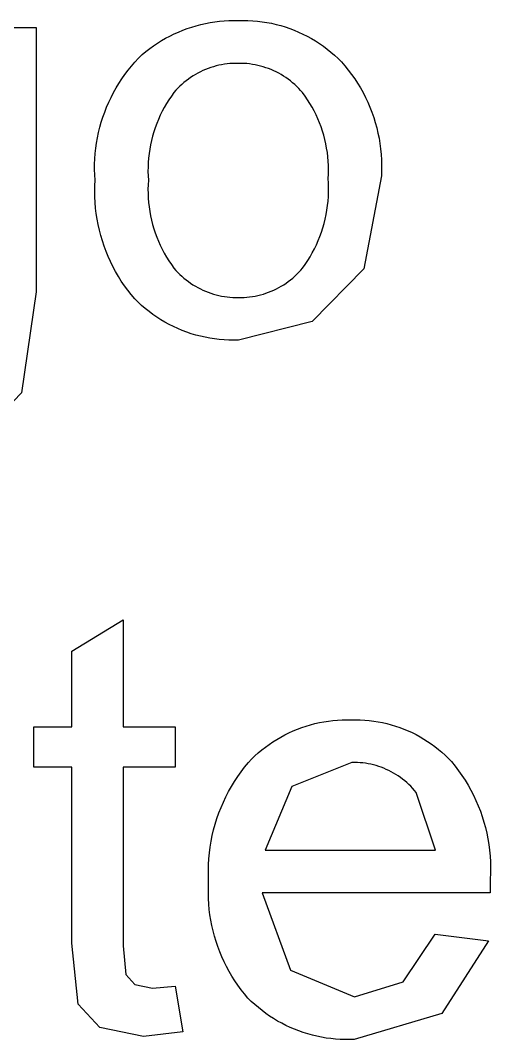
# Model space of a CAD drawing. Header units: inches. Extents: x 0 to 97, y -45 to 96.
# Drawn here: x 54.44 to 56.668, y -33.96 to -29.134 of the extents above; entities that cross this region are included whole.
import ezdxf

# ---------------------------------------------------------------- set-up
doc = ezdxf.new("R2010")
doc.units = ezdxf.units.IN
doc.header["$MEASUREMENT"] = 0
doc.layers.add('Information', color=7, linetype='Continuous', true_color=0x000000)

msp = doc.modelspace()

# ---------------------------------------------------------------- linework, layer by layer
at = {"layer": 'Information'}
for p, q in [((55.2948, -29.1534), (55.3167, -29.1484)), ((55.3167, -29.1484), (55.3388, -29.1442)), ((55.3388, -29.1442), (55.3609, -29.1407)), ((55.3609, -29.1407), (55.3832, -29.138)), ((55.3832, -29.138), (55.4056, -29.1359)), ((55.4056, -29.1359), (55.428, -29.1347)), ((55.428, -29.1347), (55.4504, -29.1342)), ((55.4504, -29.1342), (55.4729, -29.1344)), ((55.4729, -29.1344), (55.4954, -29.134)), ((55.4954, -29.134), (55.518, -29.1344)), ((55.518, -29.1344), (55.5405, -29.1355)), ((55.5405, -29.1355), (55.563, -29.1375)), ((55.563, -29.1375), (55.5854, -29.1402)), ((55.5854, -29.1402), (55.6077, -29.1437)), ((55.6077, -29.1437), (55.6298, -29.1479)), ((55.6298, -29.1479), (55.6518, -29.153)), ((54.2882, -29.1671), (54.5145, -29.1671)), ((54.5145, -29.1671), (54.5145, -30.4186)), ((55.1479, -29.2081), (55.168, -29.1982)), ((55.168, -29.1982), (55.1885, -29.189)), ((55.1885, -29.189), (55.2093, -29.1805)), ((55.2093, -29.1805), (55.2303, -29.1726)), ((55.2303, -29.1726), (55.2516, -29.1655)), ((55.2516, -29.1655), (55.2731, -29.1591)), ((55.2731, -29.1591), (55.2948, -29.1534)), ((55.6518, -29.153), (55.6736, -29.1588)), ((55.6736, -29.1588), (55.6952, -29.1653)), ((55.6952, -29.1653), (55.7165, -29.1726)), ((55.7165, -29.1726), (55.7376, -29.1806)), ((55.7376, -29.1806), (55.7584, -29.1894)), ((55.7584, -29.1894), (55.7789, -29.1988)), ((55.7789, -29.1988), (55.799, -29.209)), ((55.0709, -29.2542), (55.0895, -29.2417)), ((55.0895, -29.2417), (55.1086, -29.2299)), ((55.1086, -29.2299), (55.1281, -29.2186)), ((55.1281, -29.2186), (55.1479, -29.2081)), ((55.799, -29.209), (55.8188, -29.2199)), ((55.8188, -29.2199), (55.8381, -29.2314)), ((55.8381, -29.2314), (55.8571, -29.2436)), ((55.8571, -29.2436), (55.8756, -29.2565)), ((54.9997, -29.3132), (55.0175, -29.2953)), ((55.0175, -29.2953), (55.0349, -29.281)), ((55.0349, -29.281), (55.0526, -29.2673)), ((55.0526, -29.2673), (55.0709, -29.2542)), ((55.8756, -29.2565), (55.8937, -29.27)), ((55.8937, -29.27), (55.9113, -29.2841)), ((55.9113, -29.2841), (55.9284, -29.2989)), ((54.9659, -29.3508), (54.9825, -29.3317)), ((54.9825, -29.3317), (54.9997, -29.3132)), ((55.4065, -29.3418), (55.3934, -29.3441)), ((55.4197, -29.3401), (55.4065, -29.3418)), ((55.433, -29.3388), (55.4197, -29.3401)), ((55.4463, -29.3379), (55.433, -29.3388)), ((55.4596, -29.3375), (55.4463, -29.3379)), ((55.4729, -29.3375), (55.4596, -29.3375)), ((55.4861, -29.3375), (55.4729, -29.3375)), ((55.4994, -29.338), (55.4861, -29.3375)), ((55.5126, -29.3389), (55.4994, -29.338)), ((55.5258, -29.3403), (55.5126, -29.3389)), ((55.5389, -29.3421), (55.5258, -29.3403)), ((55.552, -29.3444), (55.5389, -29.3421)), ((55.9284, -29.2989), (55.9449, -29.3142)), ((55.9449, -29.3142), (55.961, -29.33)), ((55.961, -29.33), (55.9777, -29.3493)), ((54.9202, -29.4113), (54.9348, -29.3906)), ((54.9348, -29.3906), (54.95, -29.3705)), ((54.95, -29.3705), (54.9659, -29.3508)), ((55.2691, -29.3902), (55.2577, -29.397)), ((55.2808, -29.3837), (55.2691, -29.3902)), ((55.2926, -29.3776), (55.2808, -29.3837)), ((55.3046, -29.3719), (55.2926, -29.3776)), ((55.3169, -29.3666), (55.3046, -29.3719)), ((55.3293, -29.3618), (55.3169, -29.3666)), ((55.3418, -29.3574), (55.3293, -29.3618)), ((55.3546, -29.3534), (55.3418, -29.3574)), ((55.3674, -29.3498), (55.3546, -29.3534)), ((55.3803, -29.3467), (55.3674, -29.3498)), ((55.3934, -29.3441), (55.3803, -29.3467)), ((55.565, -29.3471), (55.552, -29.3444)), ((55.5778, -29.3502), (55.565, -29.3471)), ((55.5906, -29.3538), (55.5778, -29.3502)), ((55.6032, -29.3579), (55.5906, -29.3538)), ((55.6157, -29.3623), (55.6032, -29.3579)), ((55.628, -29.3672), (55.6157, -29.3623)), ((55.6402, -29.3725), (55.628, -29.3672)), ((55.6521, -29.3782), (55.6402, -29.3725)), ((55.6639, -29.3843), (55.6521, -29.3782)), ((55.6754, -29.3908), (55.6639, -29.3843)), ((55.6868, -29.3977), (55.6754, -29.3908)), ((55.9777, -29.3493), (55.9938, -29.3692)), ((55.9938, -29.3692), (56.0092, -29.3896)), ((56.0092, -29.3896), (56.0239, -29.4105)), ((54.8933, -29.4541), (54.9064, -29.4325)), ((54.9064, -29.4325), (54.9202, -29.4113)), ((55.2046, -29.4371), (55.1948, -29.4461)), ((55.2147, -29.4283), (55.2046, -29.4371)), ((55.225, -29.42), (55.2147, -29.4283)), ((55.2357, -29.4119), (55.225, -29.42)), ((55.2466, -29.4043), (55.2357, -29.4119)), ((55.2577, -29.397), (55.2466, -29.4043)), ((55.6978, -29.405), (55.6868, -29.3977)), ((55.7087, -29.4126), (55.6978, -29.405)), ((55.7192, -29.4207), (55.7087, -29.4126)), ((55.7295, -29.429), (55.7192, -29.4207)), ((55.7395, -29.4378), (55.7295, -29.429)), ((55.7491, -29.4468), (55.7395, -29.4378)), ((56.0239, -29.4105), (56.0378, -29.4319)), ((56.0378, -29.4319), (56.0511, -29.4538)), ((54.8693, -29.4986), (54.8809, -29.4761)), ((54.8809, -29.4761), (54.8933, -29.4541)), ((55.1675, -29.4752), (55.1551, -29.4923)), ((55.1763, -29.4652), (55.1675, -29.4752)), ((55.1854, -29.4555), (55.1763, -29.4652)), ((55.1948, -29.4461), (55.1854, -29.4555)), ((55.7585, -29.4562), (55.7491, -29.4468)), ((55.7675, -29.4659), (55.7585, -29.4562)), ((55.7762, -29.4759), (55.7675, -29.4659)), ((55.7885, -29.4925), (55.7762, -29.4759)), ((56.0511, -29.4538), (56.0635, -29.4762)), ((56.0635, -29.4762), (56.0752, -29.4989)), ((54.8483, -29.5446), (54.8584, -29.5214)), ((54.8584, -29.5214), (54.8693, -29.4986)), ((55.1322, -29.5276), (55.1216, -29.5459)), ((55.1433, -29.5098), (55.1322, -29.5276)), ((55.1551, -29.4923), (55.1433, -29.5098)), ((55.8002, -29.5096), (55.7885, -29.4925)), ((55.8114, -29.527), (55.8002, -29.5096)), ((55.8219, -29.5448), (55.8114, -29.527)), ((56.0752, -29.4989), (56.0861, -29.522)), ((56.0861, -29.522), (56.0962, -29.5455)), ((54.8306, -29.5919), (54.8391, -29.5681)), ((54.8391, -29.5681), (54.8483, -29.5446)), ((55.1024, -29.5834), (55.0938, -29.6027)), ((55.1117, -29.5645), (55.1024, -29.5834)), ((55.1216, -29.5459), (55.1117, -29.5645)), ((55.8318, -29.563), (55.8219, -29.5448)), ((55.841, -29.5815), (55.8318, -29.563)), ((55.8496, -29.6003), (55.841, -29.5815)), ((56.0962, -29.5455), (56.1055, -29.5693)), ((56.1055, -29.5693), (56.1139, -29.5934)), ((54.8161, -29.6404), (54.8229, -29.616)), ((54.8229, -29.616), (54.8306, -29.5919)), ((55.0859, -29.6222), (55.0786, -29.642)), ((55.0938, -29.6027), (55.0859, -29.6222)), ((55.8576, -29.6194), (55.8496, -29.6003)), ((55.8649, -29.6387), (55.8576, -29.6194)), ((56.1139, -29.5934), (56.1215, -29.6178)), ((56.1215, -29.6178), (56.1283, -29.6425)), ((54.8049, -29.6897), (54.81, -29.6649)), ((54.81, -29.6649), (54.8161, -29.6404)), ((55.072, -29.662), (55.0661, -29.6822)), ((55.0786, -29.642), (55.072, -29.662)), ((55.8715, -29.6583), (55.8649, -29.6387)), ((55.8775, -29.6781), (55.8715, -29.6583)), ((55.8827, -29.6981), (55.8775, -29.6781)), ((56.1283, -29.6425), (56.1343, -29.6674)), ((56.1343, -29.6674), (56.1393, -29.6924)), ((54.797, -29.7396), (54.8005, -29.7146)), ((54.8005, -29.7146), (54.8049, -29.6897)), ((55.0564, -29.7232), (55.0526, -29.744)), ((55.0609, -29.7026), (55.0564, -29.7232)), ((55.0661, -29.6822), (55.0609, -29.7026)), ((55.8873, -29.7183), (55.8827, -29.6981)), ((55.8911, -29.7386), (55.8873, -29.7183)), ((56.1393, -29.6924), (56.1435, -29.7176)), ((56.1435, -29.7176), (56.1469, -29.743)), ((54.7926, -29.79), (54.7944, -29.7648)), ((54.7944, -29.7648), (54.797, -29.7396)), ((55.0495, -29.7648), (55.0471, -29.7858)), ((55.0526, -29.744), (55.0495, -29.7648)), ((55.8943, -29.759), (55.8911, -29.7386)), ((55.8967, -29.7796), (55.8943, -29.759)), ((56.1469, -29.743), (56.1493, -29.7684)), ((56.1493, -29.7684), (56.1509, -29.7939)), ((54.7915, -29.8405), (54.7916, -29.8153)), ((54.7916, -29.8153), (54.7926, -29.79)), ((55.0455, -29.8068), (55.0446, -29.8278)), ((55.0471, -29.7858), (55.0455, -29.8068)), ((55.8985, -29.8002), (55.8967, -29.7796)), ((55.8995, -29.8209), (55.8985, -29.8002)), ((55.8998, -29.8415), (55.8995, -29.8209)), ((56.1509, -29.7939), (56.1517, -29.8195)), ((56.1517, -29.8195), (56.1515, -29.845)), ((54.7923, -29.8658), (54.7915, -29.8405)), ((54.7939, -29.891), (54.7923, -29.8658)), ((55.0446, -29.8278), (55.0444, -29.8489)), ((55.0444, -29.8489), (55.0449, -29.87)), ((55.0449, -29.87), (55.0462, -29.891)), ((55.8982, -29.8829), (55.8994, -29.8622)), ((55.8994, -29.8622), (55.8998, -29.8415)), ((56.1505, -29.8706), (56.0666, -30.3103)), ((56.1515, -29.845), (56.1505, -29.8706)), ((54.7922, -29.9438), (54.7926, -29.9174)), ((54.7926, -29.9174), (54.7939, -29.891)), ((55.0449, -29.9121), (55.0444, -29.9332)), ((55.0462, -29.891), (55.0449, -29.9121)), ((55.8996, -29.9043), (55.8982, -29.8829)), ((55.9001, -29.9257), (55.8996, -29.9043)), ((54.7926, -29.9702), (54.7922, -29.9438)), ((54.7939, -29.9966), (54.7926, -29.9702)), ((55.0444, -29.9332), (55.0446, -29.9543)), ((55.0446, -29.9543), (55.0455, -29.9754)), ((55.8975, -29.99), (55.8991, -29.9686)), ((55.8991, -29.9686), (55.9, -29.9472)), ((55.9, -29.9472), (55.9001, -29.9257)), ((54.7962, -30.0229), (54.7939, -29.9966)), ((55.0455, -29.9754), (55.0472, -29.9965)), ((55.0472, -29.9965), (55.0495, -30.0174)), ((55.0495, -30.0174), (55.0526, -30.0383)), ((55.8921, -30.0326), (55.8952, -30.0113)), ((55.8952, -30.0113), (55.8975, -29.99)), ((54.7993, -30.0491), (54.7962, -30.0229)), ((54.8033, -30.0752), (54.7993, -30.0491)), ((55.0526, -30.0383), (55.0564, -30.0591)), ((55.0564, -30.0591), (55.0609, -30.0797)), ((55.8839, -30.0746), (55.8884, -30.0537)), ((55.8884, -30.0537), (55.8921, -30.0326)), ((54.8082, -30.1012), (54.8033, -30.0752)), ((54.814, -30.127), (54.8082, -30.1012)), ((55.0609, -30.0797), (55.0661, -30.1001)), ((55.0661, -30.1001), (55.072, -30.1204)), ((55.8662, -30.1365), (55.8728, -30.1161)), ((55.8728, -30.1161), (55.8787, -30.0955)), ((55.8787, -30.0955), (55.8839, -30.0746)), ((54.8206, -30.1525), (54.814, -30.127)), ((54.8281, -30.1778), (54.8206, -30.1525)), ((55.072, -30.1204), (55.0786, -30.1405)), ((55.0786, -30.1405), (55.0859, -30.1603)), ((55.0859, -30.1603), (55.0939, -30.1798)), ((55.8509, -30.1766), (55.8589, -30.1567)), ((55.8589, -30.1567), (55.8662, -30.1365)), ((54.8365, -30.2029), (54.8281, -30.1778)), ((54.8457, -30.2276), (54.8365, -30.2029)), ((55.0939, -30.1798), (55.1025, -30.1991)), ((55.1025, -30.1991), (55.1117, -30.2181)), ((55.833, -30.2155), (55.8423, -30.1962)), ((55.8423, -30.1962), (55.8509, -30.1766)), ((54.8557, -30.2521), (54.8457, -30.2276)), ((54.8666, -30.2761), (54.8557, -30.2521)), ((55.1117, -30.2181), (55.1217, -30.2367)), ((55.1217, -30.2367), (55.1322, -30.255)), ((55.1322, -30.255), (55.1434, -30.2729)), ((55.8012, -30.2715), (55.8124, -30.2532)), ((55.8124, -30.2532), (55.823, -30.2346)), ((55.823, -30.2346), (55.833, -30.2155)), ((54.8783, -30.2998), (54.8666, -30.2761)), ((54.8907, -30.3231), (54.8783, -30.2998)), ((55.1434, -30.2729), (55.1551, -30.2904)), ((55.1551, -30.2904), (55.1675, -30.3075)), ((55.1675, -30.3075), (55.1763, -30.3176)), ((55.7682, -30.3169), (55.7769, -30.3069)), ((55.7769, -30.3069), (55.7893, -30.2894)), ((55.7893, -30.2894), (55.8012, -30.2715)), ((54.904, -30.346), (54.8907, -30.3231)), ((54.918, -30.3683), (54.904, -30.346)), ((55.1763, -30.3176), (55.1854, -30.3273)), ((55.1854, -30.3273), (55.1948, -30.3368)), ((55.1948, -30.3368), (55.2045, -30.3459)), ((55.2045, -30.3459), (55.2146, -30.3546)), ((55.2146, -30.3546), (55.2249, -30.363)), ((55.7199, -30.3625), (55.7302, -30.354)), ((55.7302, -30.354), (55.7402, -30.3452)), ((55.7402, -30.3452), (55.7498, -30.3361)), ((55.7498, -30.3361), (55.7592, -30.3267)), ((55.7592, -30.3267), (55.7682, -30.3169)), ((56.0666, -30.3103), (55.8226, -30.5591)), ((54.9328, -30.3902), (54.918, -30.3683)), ((54.9483, -30.4116), (54.9328, -30.3902)), ((55.2249, -30.363), (55.2356, -30.3711)), ((55.2356, -30.3711), (55.2464, -30.3787)), ((55.2464, -30.3787), (55.2576, -30.3861)), ((55.2576, -30.3861), (55.269, -30.393)), ((55.269, -30.393), (55.2806, -30.3995)), ((55.2806, -30.3995), (55.2925, -30.4056)), ((55.2925, -30.4056), (55.3045, -30.4113)), ((55.6407, -30.4109), (55.6527, -30.4052)), ((55.6527, -30.4052), (55.6645, -30.399)), ((55.6645, -30.399), (55.6761, -30.3925)), ((55.6761, -30.3925), (55.6874, -30.3856)), ((55.6874, -30.3856), (55.6985, -30.3782)), ((55.6985, -30.3782), (55.7093, -30.3705)), ((55.7093, -30.3705), (55.7199, -30.3625)), ((54.5145, -30.4186), (54.4456, -30.8979)), ((54.9645, -30.4324), (54.9483, -30.4116)), ((54.9814, -30.4527), (54.9645, -30.4324)), ((54.9976, -30.4687), (54.9814, -30.4527)), ((55.3045, -30.4113), (55.3168, -30.4166)), ((55.3168, -30.4166), (55.3292, -30.4215)), ((55.3292, -30.4215), (55.3417, -30.4259)), ((55.3417, -30.4259), (55.3544, -30.4299)), ((55.3544, -30.4299), (55.3673, -30.4335)), ((55.3673, -30.4335), (55.3802, -30.4366)), ((55.3802, -30.4366), (55.3933, -30.4393)), ((55.3933, -30.4393), (55.4064, -30.4416)), ((55.4064, -30.4416), (55.4197, -30.4433)), ((55.4197, -30.4433), (55.4329, -30.4447)), ((55.4329, -30.4447), (55.4462, -30.4455)), ((55.4462, -30.4455), (55.4596, -30.446)), ((55.4596, -30.446), (55.4729, -30.4459)), ((55.4729, -30.4459), (55.4862, -30.4459)), ((55.4862, -30.4459), (55.4995, -30.4455)), ((55.4995, -30.4455), (55.5127, -30.4446)), ((55.5127, -30.4446), (55.526, -30.4432)), ((55.526, -30.4432), (55.5391, -30.4414)), ((55.5391, -30.4414), (55.5522, -30.4391)), ((55.5522, -30.4391), (55.5653, -30.4364)), ((55.5653, -30.4364), (55.5782, -30.4333)), ((55.5782, -30.4333), (55.591, -30.4297)), ((55.591, -30.4297), (55.6036, -30.4256)), ((55.6036, -30.4256), (55.6162, -30.4212)), ((55.6162, -30.4212), (55.6285, -30.4163)), ((55.6285, -30.4163), (55.6407, -30.4109)), ((55.0143, -30.484), (54.9976, -30.4687)), ((55.0315, -30.4988), (55.0143, -30.484)), ((55.0492, -30.5129), (55.0315, -30.4988)), ((55.0674, -30.5265), (55.0492, -30.5129)), ((55.0861, -30.5394), (55.0674, -30.5265)), ((55.1052, -30.5516), (55.0861, -30.5394)), ((55.1247, -30.5631), (55.1052, -30.5516)), ((55.1446, -30.574), (55.1247, -30.5631)), ((55.1649, -30.5842), (55.1446, -30.574)), ((55.1855, -30.5936), (55.1649, -30.5842)), ((55.2065, -30.6024), (55.1855, -30.5936)), ((55.8226, -30.5591), (55.4729, -30.6477)), ((55.2277, -30.6104), (55.2065, -30.6024)), ((55.2492, -30.6176), (55.2277, -30.6104)), ((55.2709, -30.6241), (55.2492, -30.6176)), ((55.2929, -30.6298), (55.2709, -30.6241)), ((55.315, -30.6348), (55.2929, -30.6298)), ((55.3373, -30.639), (55.315, -30.6348)), ((55.3597, -30.6424), (55.3373, -30.639)), ((55.3823, -30.6451), (55.3597, -30.6424)), ((55.4049, -30.6469), (55.3823, -30.6451)), ((55.4275, -30.6479), (55.4049, -30.6469)), ((55.4502, -30.6482), (55.4275, -30.6479)), ((55.4729, -30.6477), (55.4502, -30.6482)), ((54.4456, -30.8979), (54.2275, -31.1208)), ((54.683, -32.1204), (54.927, -31.9732)), ((54.927, -31.9732), (54.927, -32.479)), ((54.683, -32.479), (54.683, -32.1204)), ((54.503, -32.6699), (54.503, -32.479)), ((54.503, -32.479), (54.683, -32.479)), ((54.927, -32.479), (55.1738, -32.479)), ((55.1738, -32.479), (55.1738, -32.6699)), ((55.7727, -32.4825), (55.7934, -32.4755)), ((55.7934, -32.4755), (55.8142, -32.4693)), ((55.8142, -32.4693), (55.8353, -32.4638)), ((55.8353, -32.4638), (55.8566, -32.4591)), ((55.8566, -32.4591), (55.878, -32.455)), ((55.878, -32.455), (55.8995, -32.4517)), ((55.8995, -32.4517), (55.9211, -32.4491)), ((55.9211, -32.4491), (55.9428, -32.4473)), ((55.9428, -32.4473), (55.9646, -32.4462)), ((55.9646, -32.4462), (55.9864, -32.4459)), ((55.9864, -32.4459), (56.0082, -32.4463)), ((56.0082, -32.4463), (56.0293, -32.4459)), ((56.0293, -32.4459), (56.0505, -32.4463)), ((56.0505, -32.4463), (56.0717, -32.4474)), ((56.0717, -32.4474), (56.0928, -32.4493)), ((56.0928, -32.4493), (56.1139, -32.4518)), ((56.1139, -32.4518), (56.1348, -32.4551)), ((56.1348, -32.4551), (56.1556, -32.4591)), ((56.1556, -32.4591), (56.1763, -32.4638)), ((56.1763, -32.4638), (56.1968, -32.4692)), ((56.1968, -32.4692), (56.2171, -32.4753)), ((56.2171, -32.4753), (56.2372, -32.4821)), ((55.6549, -32.5384), (55.6737, -32.5274)), ((55.6737, -32.5274), (55.6928, -32.5171)), ((55.6928, -32.5171), (55.7124, -32.5074)), ((55.7124, -32.5074), (55.7322, -32.4984)), ((55.7322, -32.4984), (55.7523, -32.4901)), ((55.7523, -32.4901), (55.7727, -32.4825)), ((56.2372, -32.4821), (56.257, -32.4895)), ((56.257, -32.4895), (56.2766, -32.4977)), ((56.2766, -32.4977), (56.2959, -32.5065)), ((56.2959, -32.5065), (56.3149, -32.516)), ((56.3149, -32.516), (56.3335, -32.5261)), ((56.3335, -32.5261), (56.3518, -32.5369)), ((55.5837, -32.5886), (55.6008, -32.5752)), ((55.6008, -32.5752), (55.6184, -32.5623)), ((55.6184, -32.5623), (55.6364, -32.5501)), ((55.6364, -32.5501), (55.6549, -32.5384)), ((56.3518, -32.5369), (56.3696, -32.5482)), ((56.3696, -32.5482), (56.3871, -32.5602)), ((56.3871, -32.5602), (56.4042, -32.5728)), ((56.4042, -32.5728), (56.4208, -32.5859)), ((55.5352, -32.6324), (55.5509, -32.6172)), ((55.5509, -32.6172), (55.5671, -32.6027)), ((55.5671, -32.6027), (55.5837, -32.5886)), ((56.4208, -32.5859), (56.437, -32.5996)), ((56.437, -32.5996), (56.4527, -32.6139)), ((56.4527, -32.6139), (56.4679, -32.6287)), ((54.683, -32.6699), (54.503, -32.6699)), ((54.683, -33.5029), (54.683, -32.6699)), ((55.1738, -32.6699), (54.927, -32.6699)), ((54.927, -32.6699), (54.927, -33.5165)), ((55.4856, -32.6917), (55.5025, -32.6696)), ((55.5025, -32.6696), (55.5201, -32.648)), ((55.5201, -32.648), (55.5352, -32.6324)), ((56.0109, -32.648), (55.7266, -32.7612)), ((56.0238, -32.6479), (56.0109, -32.648)), ((56.0366, -32.6483), (56.0238, -32.6479)), ((56.0495, -32.649), (56.0366, -32.6483)), ((56.0623, -32.6502), (56.0495, -32.649)), ((56.0751, -32.6519), (56.0623, -32.6502)), ((56.0878, -32.654), (56.0751, -32.6519)), ((56.1004, -32.6565), (56.0878, -32.654)), ((56.1129, -32.6594), (56.1004, -32.6565)), ((56.1254, -32.6628), (56.1129, -32.6594)), ((56.1377, -32.6666), (56.1254, -32.6628)), ((56.1498, -32.6708), (56.1377, -32.6666)), ((56.1619, -32.6755), (56.1498, -32.6708)), ((56.4679, -32.6287), (56.4826, -32.644)), ((56.4826, -32.644), (56.4998, -32.6651)), ((56.4998, -32.6651), (56.5164, -32.6868)), ((55.4542, -32.7377), (55.4695, -32.7144)), ((55.4695, -32.7144), (55.4856, -32.6917)), ((56.1737, -32.6805), (56.1619, -32.6755)), ((56.1854, -32.6859), (56.1737, -32.6805)), ((56.1969, -32.6918), (56.1854, -32.6859)), ((56.2081, -32.698), (56.1969, -32.6918)), ((56.2192, -32.7046), (56.2081, -32.698)), ((56.23, -32.7116), (56.2192, -32.7046)), ((56.2406, -32.719), (56.23, -32.7116)), ((56.2509, -32.7267), (56.2406, -32.719)), ((56.5164, -32.6868), (56.5321, -32.7091)), ((56.5321, -32.7091), (56.5471, -32.7319)), ((55.4261, -32.7858), (55.4398, -32.7615)), ((55.4398, -32.7615), (55.4542, -32.7377)), ((55.7266, -32.7612), (55.5992, -33.0639)), ((56.2609, -32.7347), (56.2509, -32.7267)), ((56.2707, -32.7431), (56.2609, -32.7347)), ((56.2802, -32.7518), (56.2707, -32.7431)), ((56.2893, -32.7609), (56.2802, -32.7518)), ((56.2982, -32.7702), (56.2893, -32.7609)), ((56.3067, -32.7799), (56.2982, -32.7702)), ((56.5471, -32.7319), (56.5612, -32.7553)), ((56.5612, -32.7553), (56.5745, -32.7791)), ((55.4015, -32.8356), (55.4134, -32.8105)), ((55.4134, -32.8105), (55.4261, -32.7858)), ((56.3149, -32.7898), (56.3067, -32.7799)), ((56.4076, -33.0639), (56.3149, -32.7898)), ((56.5745, -32.7791), (56.587, -32.8033)), ((56.587, -32.8033), (56.5987, -32.828)), ((55.3803, -32.8871), (55.3904, -32.8612)), ((55.3904, -32.8612), (55.4015, -32.8356)), ((56.5987, -32.828), (56.6095, -32.8531)), ((56.6095, -32.8531), (56.6194, -32.8785)), ((55.3628, -32.94), (55.3711, -32.9134)), ((55.3711, -32.9134), (55.3803, -32.8871)), ((56.6194, -32.8785), (56.6284, -32.9043)), ((56.6284, -32.9043), (56.6365, -32.9303)), ((55.3554, -32.9668), (55.3628, -32.94)), ((56.6365, -32.9303), (56.6438, -32.9566)), ((56.6438, -32.9566), (56.65, -32.9832)), ((55.3435, -33.0212), (55.349, -32.9939)), ((55.349, -32.9939), (55.3554, -32.9668)), ((56.65, -32.9832), (56.6554, -33.01)), ((56.6554, -33.01), (56.6598, -33.0369)), ((55.3354, -33.0762), (55.3389, -33.0486)), ((55.3389, -33.0486), (55.3435, -33.0212)), ((56.6598, -33.0369), (56.6633, -33.0639)), ((55.3311, -33.1317), (55.3327, -33.1039)), ((55.3327, -33.1039), (55.3354, -33.0762)), ((55.5992, -33.0639), (56.4076, -33.0639)), ((56.6633, -33.0639), (56.6659, -33.0911)), ((56.6659, -33.0911), (56.6675, -33.1184)), ((55.3304, -33.1596), (55.3311, -33.1317)), ((56.6675, -33.1184), (56.6682, -33.1456)), ((56.6682, -33.1456), (56.6679, -33.1729)), ((55.3307, -33.1874), (55.3304, -33.1596)), ((55.3319, -33.2152), (55.3307, -33.1874)), ((56.6666, -33.2002), (56.6653, -33.2656)), ((56.6679, -33.1729), (56.6666, -33.2002)), ((55.3305, -33.2668), (55.3308, -33.241)), ((55.3308, -33.241), (55.3319, -33.2152)), ((55.3311, -33.2927), (55.3305, -33.2668)), ((55.3325, -33.3185), (55.3311, -33.2927)), ((56.6653, -33.2656), (55.5855, -33.2656)), ((55.5855, -33.2656), (55.7205, -33.631)), ((55.3349, -33.3442), (55.3325, -33.3185)), ((55.3381, -33.3698), (55.3349, -33.3442)), ((55.3421, -33.3953), (55.3381, -33.3698)), ((55.3471, -33.4207), (55.3421, -33.3953)), ((55.3528, -33.4459), (55.3471, -33.4207)), ((55.3595, -33.4709), (55.3528, -33.4459)), ((55.3669, -33.4956), (55.3595, -33.4709)), ((56.2536, -33.6869), (56.4049, -33.4606)), ((56.4049, -33.4606), (56.6585, -33.4919)), ((56.6585, -33.4919), (56.4362, -33.8369)), ((54.713, -33.7926), (54.683, -33.5029)), ((54.927, -33.5165), (54.94, -33.6515)), ((55.3752, -33.5201), (55.3669, -33.4956)), ((55.3844, -33.5442), (55.3752, -33.5201)), ((55.3943, -33.5681), (55.3844, -33.5442)), ((55.405, -33.5916), (55.3943, -33.5681)), ((55.4165, -33.6147), (55.405, -33.5916)), ((55.4288, -33.6375), (55.4165, -33.6147)), ((55.4419, -33.6597), (55.4288, -33.6375)), ((55.7205, -33.631), (56.0231, -33.7578)), ((54.94, -33.6515), (54.9822, -33.6992)), ((55.4557, -33.6816), (55.4419, -33.6597)), ((55.4702, -33.703), (55.4557, -33.6816)), ((56.0231, -33.7578), (56.2536, -33.6869)), ((54.9822, -33.6992), (55.0661, -33.7169)), ((55.0661, -33.7169), (55.1738, -33.7073)), ((55.1738, -33.7073), (55.2092, -33.9241)), ((55.4855, -33.7238), (55.4702, -33.703)), ((55.5014, -33.7441), (55.4855, -33.7238)), ((55.518, -33.7639), (55.5014, -33.7441)), ((55.534, -33.7795), (55.518, -33.7639)), ((55.5504, -33.7945), (55.534, -33.7795)), ((54.8166, -33.9037), (54.713, -33.7926)), ((55.5673, -33.809), (55.5504, -33.7945)), ((55.5847, -33.8228), (55.5673, -33.809)), ((55.6026, -33.8361), (55.5847, -33.8228)), ((55.6209, -33.8488), (55.6026, -33.8361)), ((55.6396, -33.8609), (55.6209, -33.8488)), ((55.6587, -33.8723), (55.6396, -33.8609)), ((55.6782, -33.883), (55.6587, -33.8723)), ((56.4362, -33.8369), (56.0218, -33.9596)), ((55.0238, -33.9459), (54.8166, -33.9037)), ((55.2092, -33.9241), (55.0238, -33.9459)), ((55.6981, -33.8932), (55.6782, -33.883)), ((55.7182, -33.9026), (55.6981, -33.8932)), ((55.7387, -33.9113), (55.7182, -33.9026)), ((55.7595, -33.9194), (55.7387, -33.9113)), ((55.7805, -33.9268), (55.7595, -33.9194)), ((55.8017, -33.9334), (55.7805, -33.9268)), ((55.8232, -33.9393), (55.8017, -33.9334)), ((55.8448, -33.9445), (55.8232, -33.9393)), ((55.8666, -33.949), (55.8448, -33.9445)), ((55.8886, -33.9528), (55.8666, -33.949)), ((55.9107, -33.9558), (55.8886, -33.9528)), ((55.9328, -33.958), (55.9107, -33.9558)), ((55.955, -33.9595), (55.9328, -33.958)), ((55.9773, -33.9603), (55.955, -33.9595)), ((55.9995, -33.9603), (55.9773, -33.9603)), ((56.0218, -33.9596), (55.9995, -33.9603))]:
    msp.add_line(p, q, dxfattribs=at)

doc.saveas('drawing.dxf')
